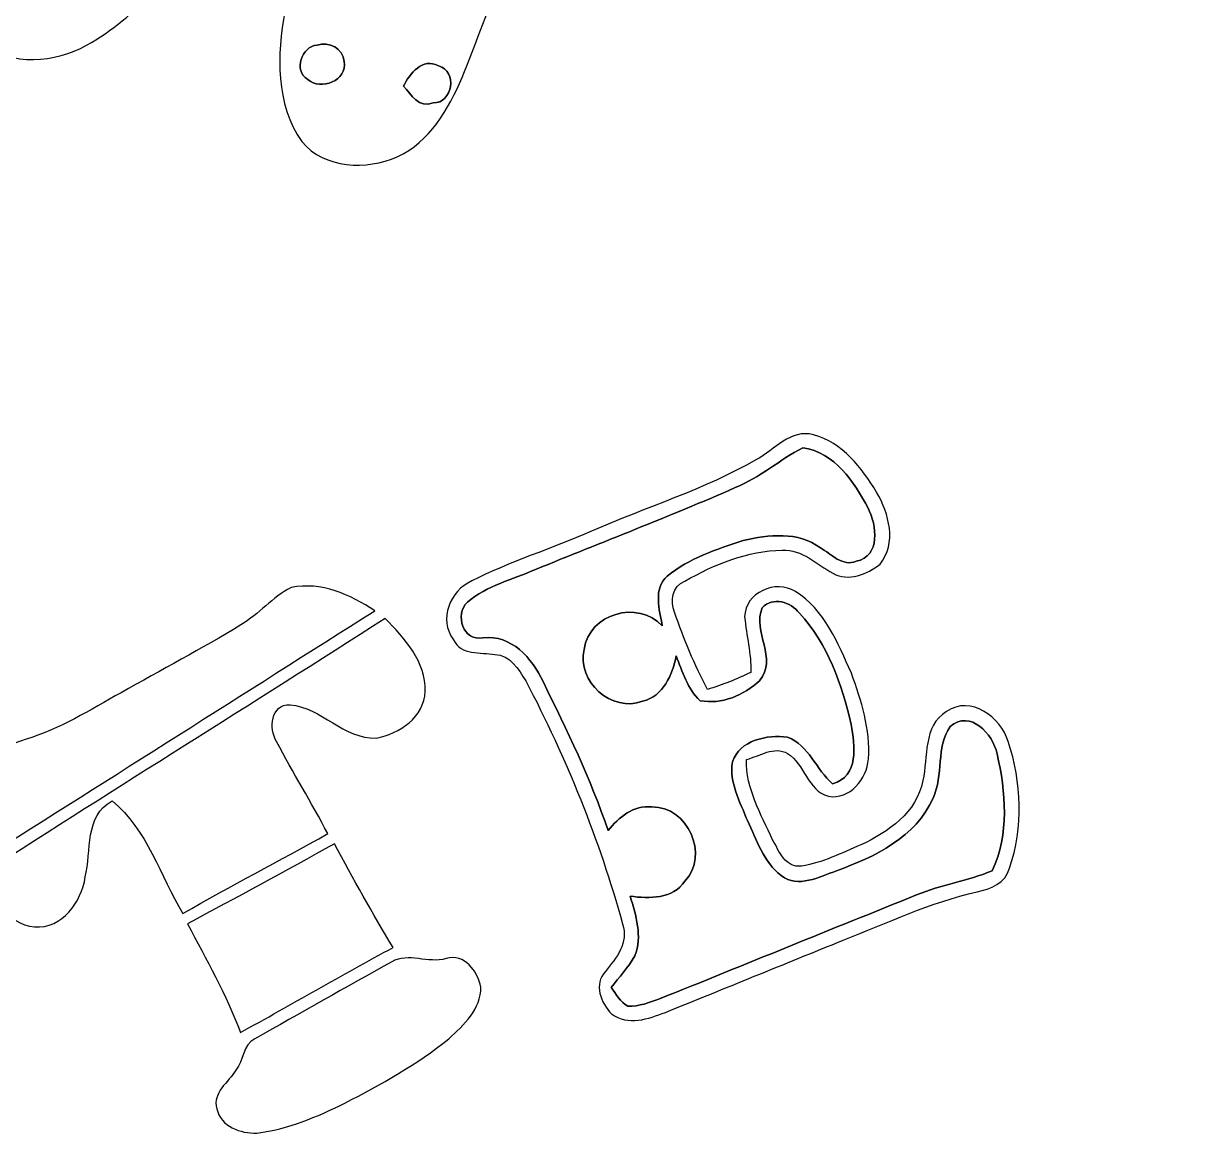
# Model space of a CAD drawing. Header units: centimetres. Extents: x -9.7 to 9.7, y -20.5 to 20.6.
# Drawn here: x 3.19 to 9.73, y -11.77 to -5.5 of the extents above; entities that cross this region are included whole.
import ezdxf

# ---------------------------------------------------------------- set-up
doc = ezdxf.new("R2010")
doc.units = ezdxf.units.CM
doc.header["$MEASUREMENT"] = 0
doc.layers.add('Camada 1', color=7, linetype='Continuous')

msp = doc.modelspace()

# ---------------------------------------------------------------- linework, layer by layer
at = {"layer": 'Camada 1'}
for points, knots in [([(3.52812, 0.84983), (4.13914, 0.94614), (4.7939, 0.83007), (5.30401, 0.46955), (5.30401, 0.46955), (5.36787, 0.42898), (5.4222, 0.36547), (5.50087, 0.35418), (5.50087, 0.35418), (5.73122, 0.31184), (5.95665, 0.2487), (6.1796, 0.17709), (6.1796, 0.17709), (6.12916, 0.14216), (6.05895, 0.11007), (6.05825, 0.0388), (6.05825, 0.0388), (6.07024, -0.00246), (6.084, -0.04339), (6.09952, -0.08395), (6.09952, -0.08395), (6.15492, -0.07761), (6.22899, -0.11112), (6.27062, -0.06032), (6.27062, -0.06032), (6.33095, -0.01164), (6.29038, 0.0762), (6.29038, 0.1404), (6.29038, 0.1404), (6.52638, 0.03033), (6.76416, -0.08254), (6.95959, -0.25893), (6.95959, -0.25893), (6.8968, -0.30551), (6.79696, -0.3563), (6.83119, -0.45191), (6.83119, -0.45191), (6.84635, -0.54044), (6.94195, -0.54081), (7.0125, -0.54504), (7.0125, -0.54504), (7.03896, -0.50377), (7.06578, -0.46248), (7.09295, -0.42157), (7.09295, -0.42157), (7.1769, -0.59867), (7.20266, -0.80573), (7.12645, -0.9906), (7.12645, -0.9906), (7.06825, -1.15992), (6.9416, -1.35678), (6.73946, -1.34902), (6.73946, -1.34902), (6.43573, -1.29046), (6.24733, -1.01669), (6.06354, -0.79269), (6.06354, -0.79269), (6.08824, -1.16523), (5.98805, -1.54164), (5.78061, -1.85208), (5.78061, -1.85208), (6.4777, -1.77553), (7.15997, -1.54975), (7.86623, -1.57726), (7.86623, -1.57726), (7.98018, -1.57161), (8.12977, -1.66511), (8.2042, -1.5367), (8.2042, -1.5367), (8.39435, -1.26683), (8.34848, -0.9024), (8.52699, -0.62759), (8.52699, -0.62759), (8.6434, -0.44874), (8.90693, -0.49459), (9.04521, -0.62159), (9.04521, -0.62159), (9.16481, -0.75388), (9.15952, -0.94826), (9.12459, -1.11231), (9.12459, -1.11231), (9.05581, -1.42416), (8.90939, -1.71272), (8.74394, -1.98402), (8.74394, -1.98402), (8.89565, -2.20027), (8.99371, -2.45463), (9.02404, -2.71709), (9.02404, -2.71709), (9.04804, -2.93334), (8.97361, -3.14607), (8.86178, -3.32846), (8.86178, -3.32846), (9.14717, -3.66394), (9.45832, -3.99345), (9.63436, -4.40372), (9.63436, -4.40372), (9.70774, -4.5653), (9.72996, -4.79531), (9.5705, -4.91418), (9.5705, -4.91418), (9.37436, -5.04684), (9.10412, -5.13467), (8.88083, -5.01755), (8.88083, -5.01755), (8.6928, -4.91031), (8.59649, -4.70712), (8.49948, -4.52366), (8.49948, -4.52366), (8.56826, -4.52366), (8.67304, -4.54871), (8.70444, -4.46546), (8.70444, -4.46546), (8.75595, -4.38043), (8.67268, -4.25343), (8.57355, -4.27672), (8.57355, -4.27672), (8.50864, -4.29012), (8.4843, -4.35785), (8.44937, -4.40619), (8.44937, -4.40619), (8.39294, -4.24709), (8.31427, -4.09468), (8.20242, -3.96733), (8.20242, -3.96733), (7.61576, -4.35363), (6.93914, -4.59317), (6.24769, -4.70464), (6.24769, -4.70464), (6.20535, -4.71099), (6.15879, -4.7191), (6.13938, -4.76284), (6.13938, -4.76284), (5.91996, -5.08105), (5.81342, -5.45677), (5.66702, -5.81025), (5.66702, -5.81025), (5.59082, -5.9884), (5.48428, -6.17361), (5.30119, -6.25792), (5.30119, -6.25792), (5.12726, -6.33341), (4.89196, -6.32636), (4.7632, -6.1722), (4.7632, -6.1722), (4.61291, -5.95948), (4.62173, -5.68147), (4.66724, -5.43665), (4.66724, -5.43665), (4.71664, -5.17735), (4.79918, -4.90926), (4.98474, -4.71346), (4.98474, -4.71346), (4.87644, -4.6983), (4.77131, -4.65384), (4.66231, -4.65172), (4.66231, -4.65172), (4.50285, -4.7191), (4.38891, -4.85422), (4.26755, -4.9724), (4.26755, -4.9724), (4.03718, -5.19994), (3.8354, -5.4677), (3.54787, -5.62821), (3.54787, -5.62821), (3.36973, -5.72593), (3.12349, -5.75027), (2.95839, -5.61481), (2.95839, -5.61481), (2.81834, -5.47616), (2.87725, -5.25604), (2.95275, -5.09975), (2.95275, -5.09975), (3.14501, -4.71346), (3.43712, -4.37056), (3.80012, -4.13561), (3.80012, -4.13561), (3.55706, -3.88584), (3.41453, -3.55847), (3.3401, -3.22192), (3.3401, -3.22192), (3.29177, -3.46075), (3.26073, -3.72039), (3.10797, -3.92007), (3.10797, -3.92007), (3.03564, -4.02132), (2.86948, -4.05765), (2.78236, -3.95569), (2.78236, -3.95569), (2.7312, -3.88902), (2.72204, -3.79694), (2.73297, -3.71615), (2.73297, -3.71615), (2.76895, -3.46287), (2.88149, -3.22791), (3.02083, -3.0159), (3.02083, -3.0159), (2.87443, -3.07057), (2.72062, -3.15524), (2.55975, -3.1182), (2.55975, -3.1182), (2.46027, -3.08292), (2.46203, -2.9471), (2.52801, -2.88008), (2.52801, -2.88008), (2.63172, -2.77176), (2.79011, -2.74637), (2.93088, -2.7178), (2.93088, -2.7178), (2.44722, -2.55023), (2.01295, -2.20593), (1.79246, -1.73777), (1.79246, -1.73777), (1.69969, -1.54869), (1.657, -1.3395), (1.63724, -1.13064), (1.63724, -1.13064), (1.50213, -1.38572), (1.31655, -1.61607), (1.08866, -1.79422), (1.08866, -1.79422), (0.9084, -1.93075), (0.65439, -1.98613), (0.44591, -1.88136), (0.44591, -1.88136), (0.25646, -1.78717), (0.07549, -1.6263), (0.0321, -1.41076), (0.0321, -1.41076), (0.0007, -1.20967), (0.11994, -1.02551), (0.25047, -0.88477), (0.25047, -0.88477), (0.42016, -0.70908), (0.62123, -0.56585), (0.83043, -0.44097), (0.83043, -0.44097), (1.2266, -0.20778), (1.64641, -0.0141), (2.08068, 0.13687), (2.08068, 0.13687), (2.1216, 0.15275), (2.16393, 0.16862), (2.19638, 0.19897), (2.19638, 0.19897), (2.5647, 0.53798), (3.03705, 0.75881), (3.52812, 0.84983)], [0, 0, 0, 0, 0.015873, 0.015873, 0.015873, 0.015873, 0.031746, 0.031746, 0.031746, 0.031746, 0.047619, 0.047619, 0.047619, 0.047619, 0.0634921, 0.0634921, 0.0634921, 0.0634921, 0.0793651, 0.0793651, 0.0793651, 0.0793651, 0.0952381, 0.0952381, 0.0952381, 0.0952381, 0.1111111, 0.1111111, 0.1111111, 0.1111111, 0.1269841, 0.1269841, 0.1269841, 0.1269841, 0.1428571, 0.1428571, 0.1428571, 0.1428571, 0.1587302, 0.1587302, 0.1587302, 0.1587302, 0.1746032, 0.1746032, 0.1746032, 0.1746032, 0.1904762, 0.1904762, 0.1904762, 0.1904762, 0.2063492, 0.2063492, 0.2063492, 0.2063492, 0.2222222, 0.2222222, 0.2222222, 0.2222222, 0.2380952, 0.2380952, 0.2380952, 0.2380952, 0.2539683, 0.2539683, 0.2539683, 0.2539683, 0.2698413, 0.2698413, 0.2698413, 0.2698413, 0.2857143, 0.2857143, 0.2857143, 0.2857143, 0.3015873, 0.3015873, 0.3015873, 0.3015873, 0.3174603, 0.3174603, 0.3174603, 0.3174603, 0.3333333, 0.3333333, 0.3333333, 0.3333333, 0.3492063, 0.3492063, 0.3492063, 0.3492063, 0.3650794, 0.3650794, 0.3650794, 0.3650794, 0.3809524, 0.3809524, 0.3809524, 0.3809524, 0.3968254, 0.3968254, 0.3968254, 0.3968254, 0.4126984, 0.4126984, 0.4126984, 0.4126984, 0.4285714, 0.4285714, 0.4285714, 0.4285714, 0.4444444, 0.4444444, 0.4444444, 0.4444444, 0.4603175, 0.4603175, 0.4603175, 0.4603175, 0.4761905, 0.4761905, 0.4761905, 0.4761905, 0.4920635, 0.4920635, 0.4920635, 0.4920635, 0.5079365, 0.5079365, 0.5079365, 0.5079365, 0.5238095, 0.5238095, 0.5238095, 0.5238095, 0.5396825, 0.5396825, 0.5396825, 0.5396825, 0.5555556, 0.5555556, 0.5555556, 0.5555556, 0.5714286, 0.5714286, 0.5714286, 0.5714286, 0.5873016, 0.5873016, 0.5873016, 0.5873016, 0.6031746, 0.6031746, 0.6031746, 0.6031746, 0.6190476, 0.6190476, 0.6190476, 0.6190476, 0.6349206, 0.6349206, 0.6349206, 0.6349206, 0.6507937, 0.6507937, 0.6507937, 0.6507937, 0.6666667, 0.6666667, 0.6666667, 0.6666667, 0.6825397, 0.6825397, 0.6825397, 0.6825397, 0.6984127, 0.6984127, 0.6984127, 0.6984127, 0.7142857, 0.7142857, 0.7142857, 0.7142857, 0.7301587, 0.7301587, 0.7301587, 0.7301587, 0.7460317, 0.7460317, 0.7460317, 0.7460317, 0.7619048, 0.7619048, 0.7619048, 0.7619048, 0.7777778, 0.7777778, 0.7777778, 0.7777778, 0.7936508, 0.7936508, 0.7936508, 0.7936508, 0.8095238, 0.8095238, 0.8095238, 0.8095238, 0.8253968, 0.8253968, 0.8253968, 0.8253968, 0.8412698, 0.8412698, 0.8412698, 0.8412698, 0.8571429, 0.8571429, 0.8571429, 0.8571429, 0.8730159, 0.8730159, 0.8730159, 0.8730159, 0.8888889, 0.8888889, 0.8888889, 0.8888889, 0.9047619, 0.9047619, 0.9047619, 0.9047619, 0.9206349, 0.9206349, 0.9206349, 0.9206349, 0.9365079, 0.9365079, 0.9365079, 0.9365079, 0.952381, 0.952381, 0.952381, 0.952381, 0.968254, 0.968254, 0.968254, 0.968254, 1, 1, 1, 1]), ([(4.84893, -5.6268), (4.84893, -5.6268), (4.84893, -5.6268), (4.84893, -5.6268), (4.84893, -5.6268), (4.7625, -5.63457), (4.71311, -5.77179), (4.79565, -5.82048), (4.79565, -5.82048), (4.86903, -5.88751), (5.0225, -5.82682), (5.00167, -5.71958), (5.00167, -5.71958), (4.99674, -5.64444), (4.91525, -5.60775), (4.84893, -5.6268)], [0, 0, 0, 0, 0.2, 0.2, 0.2, 0.2, 0.4, 0.4, 0.4, 0.4, 0.6, 0.6, 0.6, 0.6, 1, 1, 1, 1]), ([(5.33646, -5.85893), (5.33646, -5.85893), (5.33646, -5.85893), (5.33646, -5.85893), (5.33646, -5.85893), (5.38161, -5.90797), (5.42361, -5.98557), (5.50333, -5.95383), (5.50333, -5.95383), (5.61481, -5.95558), (5.64303, -5.77285), (5.53402, -5.74392), (5.53402, -5.74392), (5.44405, -5.69701), (5.37174, -5.7859), (5.33646, -5.85893)], [0, 0, 0, 0, 0.2, 0.2, 0.2, 0.2, 0.4, 0.4, 0.4, 0.4, 0.6, 0.6, 0.6, 0.6, 1, 1, 1, 1]), ([(7.32861, -7.96712), (7.43126, -7.91209), (7.52122, -7.79251), (7.65104, -7.82672), (7.65104, -7.82672), (7.81402, -7.86977), (7.92268, -8.01404), (8.007, -8.15092), (8.007, -8.15092), (8.07755, -8.27051), (8.122, -8.43845), (8.0264, -8.55732), (8.0264, -8.55732), (7.95479, -8.61484), (7.84684, -8.65823), (7.76005, -8.60848), (7.76005, -8.60848), (7.66903, -8.55768), (7.58684, -8.47266), (7.47465, -8.47831), (7.47465, -8.47831), (7.27886, -8.47936), (7.09224, -8.55944), (6.92396, -8.65258), (6.92396, -8.65258), (6.85553, -8.68186), (6.83894, -8.76477), (6.86647, -8.82896), (6.86647, -8.82896), (6.91797, -8.97819), (6.97934, -9.12459), (7.05202, -9.26499), (7.05202, -9.26499), (7.13598, -9.23854), (7.21818, -9.20715), (7.29721, -9.16798), (7.29721, -9.16798), (7.30003, -9.06215), (7.27251, -8.9595), (7.26227, -8.85542), (7.26227, -8.85542), (7.26369, -8.71677), (7.43761, -8.64129), (7.54873, -8.71149), (7.54873, -8.71149), (7.71384, -8.81345), (7.78898, -9.00324), (7.86448, -9.17327), (7.86448, -9.17327), (7.92091, -9.32709), (7.97312, -9.49077), (7.96113, -9.65694), (7.96113, -9.65694), (7.9516, -9.76948), (7.85777, -9.88905), (7.73465, -9.8672), (7.73465, -9.8672), (7.61683, -9.83438), (7.59989, -9.68516), (7.505, -9.62589), (7.505, -9.62589), (7.42843, -9.58144), (7.34764, -9.6407), (7.27321, -9.65975), (7.27321, -9.65975), (7.26792, -9.82345), (7.35436, -9.96914), (7.41997, -10.11378), (7.41997, -10.11378), (7.45737, -10.17622), (7.49229, -10.27535), (7.58367, -10.26159), (7.58367, -10.26159), (7.70183, -10.24395), (7.80944, -10.1868), (7.9188, -10.1413), (7.9188, -10.1413), (8.07295, -10.07039), (8.23489, -9.95785), (8.26769, -9.779), (8.26769, -9.779), (8.29944, -9.64706), (8.26557, -9.46996), (8.4021, -9.38954), (8.4021, -9.38954), (8.53756, -9.29357), (8.70866, -9.42162), (8.74994, -9.55852), (8.74994, -9.55852), (8.82543, -9.78675), (8.83567, -10.04429), (8.7577, -10.2736), (8.7577, -10.2736), (8.73441, -10.35578), (8.65116, -10.39213), (8.57425, -10.40659), (8.57425, -10.40659), (8.31144, -10.46585), (8.06767, -10.58228), (7.81826, -10.68034), (7.81826, -10.68034), (7.48347, -10.81475), (7.1501, -10.95269), (6.81496, -11.08709), (6.81496, -11.08709), (6.72007, -11.12448), (6.60152, -11.16541), (6.51121, -11.0952), (6.51121, -11.0952), (6.45054, -11.03665), (6.40891, -10.92588), (6.47593, -10.85603), (6.47593, -10.85603), (6.53944, -10.78018), (6.60893, -10.69374), (6.57331, -10.58791), (6.57331, -10.58791), (6.44207, -10.11237), (6.25615, -9.65234), (6.02684, -9.21561), (6.02684, -9.21561), (5.98557, -9.15141), (5.93831, -9.0685), (5.85223, -9.06638), (5.85223, -9.06638), (5.77074, -9.0544), (5.66242, -9.07308), (5.61903, -8.98384), (5.61903, -8.98384), (5.53225, -8.86882), (5.59893, -8.70761), (5.72169, -8.65222), (5.72169, -8.65222), (5.93936, -8.54216), (6.17431, -8.46949), (6.39726, -8.3707), (6.39726, -8.3707), (6.70736, -8.2356), (7.03438, -8.13611), (7.32861, -7.96712)], [0, 0, 0, 0, 0.0277778, 0.0277778, 0.0277778, 0.0277778, 0.0555556, 0.0555556, 0.0555556, 0.0555556, 0.0833333, 0.0833333, 0.0833333, 0.0833333, 0.1111111, 0.1111111, 0.1111111, 0.1111111, 0.1388889, 0.1388889, 0.1388889, 0.1388889, 0.1666667, 0.1666667, 0.1666667, 0.1666667, 0.1944444, 0.1944444, 0.1944444, 0.1944444, 0.2222222, 0.2222222, 0.2222222, 0.2222222, 0.25, 0.25, 0.25, 0.25, 0.2777778, 0.2777778, 0.2777778, 0.2777778, 0.3055556, 0.3055556, 0.3055556, 0.3055556, 0.3333333, 0.3333333, 0.3333333, 0.3333333, 0.3611111, 0.3611111, 0.3611111, 0.3611111, 0.3888889, 0.3888889, 0.3888889, 0.3888889, 0.4166667, 0.4166667, 0.4166667, 0.4166667, 0.4444444, 0.4444444, 0.4444444, 0.4444444, 0.4722222, 0.4722222, 0.4722222, 0.4722222, 0.5, 0.5, 0.5, 0.5, 0.5277778, 0.5277778, 0.5277778, 0.5277778, 0.5555556, 0.5555556, 0.5555556, 0.5555556, 0.5833333, 0.5833333, 0.5833333, 0.5833333, 0.6111111, 0.6111111, 0.6111111, 0.6111111, 0.6388889, 0.6388889, 0.6388889, 0.6388889, 0.6666667, 0.6666667, 0.6666667, 0.6666667, 0.6944444, 0.6944444, 0.6944444, 0.6944444, 0.7222222, 0.7222222, 0.7222222, 0.7222222, 0.75, 0.75, 0.75, 0.75, 0.7777778, 0.7777778, 0.7777778, 0.7777778, 0.8055556, 0.8055556, 0.8055556, 0.8055556, 0.8333333, 0.8333333, 0.8333333, 0.8333333, 0.8611111, 0.8611111, 0.8611111, 0.8611111, 0.8888889, 0.8888889, 0.8888889, 0.8888889, 0.9166667, 0.9166667, 0.9166667, 0.9166667, 0.9444444, 0.9444444, 0.9444444, 0.9444444, 1, 1, 1, 1]), ([(7.20831, -8.12517), (7.20831, -8.12517), (7.20831, -8.12517), (7.20831, -8.12517), (7.20831, -8.12517), (6.83718, -8.28922), (6.45759, -8.43244), (6.08259, -8.58731), (6.08259, -8.58731), (5.95207, -8.64305), (5.80743, -8.67903), (5.69701, -8.77217), (5.69701, -8.77217), (5.62327, -8.83954), (5.67407, -8.99795), (5.78484, -8.97254), (5.78484, -8.97254), (5.94642, -8.95456), (6.06178, -9.08719), (6.12457, -9.21985), (6.12457, -9.21985), (6.25827, -9.49466), (6.39444, -9.77018), (6.49111, -10.06086), (6.49111, -10.06086), (6.55284, -9.98714), (6.63434, -9.91481), (6.7384, -9.92786), (6.7384, -9.92786), (6.9409, -9.92363), (7.06472, -10.19844), (6.92502, -10.34591), (6.92502, -10.34591), (6.85694, -10.44928), (6.72429, -10.44504), (6.61599, -10.43164), (6.61599, -10.43164), (6.6488, -10.53889), (6.68655, -10.65883), (6.64174, -10.76888), (6.64174, -10.76888), (6.60681, -10.83486), (6.55284, -10.88777), (6.5084, -10.94739), (6.5084, -10.94739), (6.53837, -10.98267), (6.55849, -11.031), (6.6033, -11.05217), (6.6033, -11.05217), (6.66537, -11.05464), (6.72429, -11.03136), (6.7818, -11.01124), (6.7818, -11.01124), (7.26581, -10.81617), (7.74876, -10.61826), (8.23312, -10.42458), (8.23312, -10.42458), (8.3707, -10.3653), (8.52275, -10.34732), (8.65962, -10.2877), (8.65962, -10.2877), (8.75595, -10.08379), (8.7369, -9.84108), (8.6868, -9.62695), (8.6868, -9.62695), (8.66315, -9.51442), (8.53581, -9.37718), (8.42186, -9.47313), (8.42186, -9.47313), (8.34178, -9.59167), (8.38517, -9.74936), (8.3259, -9.87743), (8.3259, -9.87743), (8.22888, -10.09896), (7.9957, -10.20974), (7.78121, -10.28841), (7.78121, -10.28841), (7.68349, -10.32262), (7.56425, -10.38789), (7.46831, -10.31558), (7.46831, -10.31558), (7.36917, -10.23832), (7.32895, -10.11344), (7.27779, -10.00441), (7.27779, -10.00441), (7.23652, -9.89858), (7.17373, -9.78992), (7.19349, -9.67317), (7.19349, -9.67317), (7.23406, -9.54933), (7.38964, -9.5183), (7.50393, -9.53452), (7.50393, -9.53452), (7.62565, -9.57896), (7.66514, -9.71761), (7.75864, -9.79664), (7.75864, -9.79664), (7.90821, -9.75571), (7.88458, -9.57967), (7.86377, -9.46255), (7.86377, -9.46255), (7.8112, -9.23748), (7.73041, -9.0057), (7.57096, -8.8332), (7.57096, -8.8332), (7.52298, -8.7704), (7.41997, -8.73865), (7.3607, -8.80392), (7.3607, -8.80392), (7.30637, -8.93692), (7.4496, -9.09179), (7.34694, -9.2149), (7.34694, -9.2149), (7.26086, -9.29604), (7.12927, -9.35214), (7.0104, -9.3278), (7.0104, -9.3278), (6.93878, -9.26076), (6.91127, -9.1634), (6.87563, -9.07555), (6.87563, -9.07555), (6.85482, -9.18279), (6.80295, -9.30168), (6.68655, -9.33131), (6.68655, -9.33131), (6.51087, -9.39587), (6.31401, -9.22019), (6.35599, -9.03887), (6.35599, -9.03887), (6.38352, -8.83532), (6.65902, -8.7577), (6.79732, -8.90551), (6.79732, -8.90551), (6.78144, -8.81415), (6.74441, -8.69631), (6.82554, -8.62507), (6.82554, -8.62507), (6.94867, -8.52346), (7.10423, -8.47266), (7.25416, -8.42432), (7.25416, -8.42432), (7.39668, -8.39082), (7.56567, -8.37035), (7.68984, -8.46596), (7.68984, -8.46596), (7.75299, -8.49982), (7.81368, -8.57284), (7.89235, -8.54109), (7.89235, -8.54109), (8.03098, -8.51146), (8.0077, -8.3372), (7.95901, -8.24089), (7.95901, -8.24089), (7.88105, -8.09308), (7.76958, -7.92585), (7.59071, -7.89975), (7.59071, -7.89975), (7.45949, -7.96748), (7.3473, -8.06979), (7.20831, -8.12517)], [0, 0, 0, 0, 0.0243902, 0.0243902, 0.0243902, 0.0243902, 0.0487805, 0.0487805, 0.0487805, 0.0487805, 0.0731707, 0.0731707, 0.0731707, 0.0731707, 0.097561, 0.097561, 0.097561, 0.097561, 0.1219512, 0.1219512, 0.1219512, 0.1219512, 0.1463415, 0.1463415, 0.1463415, 0.1463415, 0.1707317, 0.1707317, 0.1707317, 0.1707317, 0.195122, 0.195122, 0.195122, 0.195122, 0.2195122, 0.2195122, 0.2195122, 0.2195122, 0.2439024, 0.2439024, 0.2439024, 0.2439024, 0.2682927, 0.2682927, 0.2682927, 0.2682927, 0.2926829, 0.2926829, 0.2926829, 0.2926829, 0.3170732, 0.3170732, 0.3170732, 0.3170732, 0.3414634, 0.3414634, 0.3414634, 0.3414634, 0.3658537, 0.3658537, 0.3658537, 0.3658537, 0.3902439, 0.3902439, 0.3902439, 0.3902439, 0.4146341, 0.4146341, 0.4146341, 0.4146341, 0.4390244, 0.4390244, 0.4390244, 0.4390244, 0.4634146, 0.4634146, 0.4634146, 0.4634146, 0.4878049, 0.4878049, 0.4878049, 0.4878049, 0.5121951, 0.5121951, 0.5121951, 0.5121951, 0.5365854, 0.5365854, 0.5365854, 0.5365854, 0.5609756, 0.5609756, 0.5609756, 0.5609756, 0.5853659, 0.5853659, 0.5853659, 0.5853659, 0.6097561, 0.6097561, 0.6097561, 0.6097561, 0.6341463, 0.6341463, 0.6341463, 0.6341463, 0.6585366, 0.6585366, 0.6585366, 0.6585366, 0.6829268, 0.6829268, 0.6829268, 0.6829268, 0.7073171, 0.7073171, 0.7073171, 0.7073171, 0.7317073, 0.7317073, 0.7317073, 0.7317073, 0.7560976, 0.7560976, 0.7560976, 0.7560976, 0.7804878, 0.7804878, 0.7804878, 0.7804878, 0.804878, 0.804878, 0.804878, 0.804878, 0.8292683, 0.8292683, 0.8292683, 0.8292683, 0.8536585, 0.8536585, 0.8536585, 0.8536585, 0.8780488, 0.8780488, 0.8780488, 0.8780488, 0.902439, 0.902439, 0.902439, 0.902439, 0.9268293, 0.9268293, 0.9268293, 0.9268293, 0.9512195, 0.9512195, 0.9512195, 0.9512195, 1, 1, 1, 1]), ([(4.41888, -8.90023), (4.52084, -8.84025), (4.59563, -8.74182), (4.70217, -8.68927), (4.70217, -8.68927), (4.87186, -8.6547), (5.03624, -8.72912), (5.17525, -8.81979), (5.17525, -8.81979), (4.43512, -9.28722), (3.69746, -9.75854), (2.95592, -10.22385), (2.95592, -10.22385), (2.9284, -10.02805), (2.92276, -9.80756), (3.0427, -9.6393), (3.0427, -9.6393), (3.07693, -9.5832), (3.14466, -9.56839), (3.2018, -9.54758), (3.2018, -9.54758), (3.39478, -9.48796), (3.56763, -9.38106), (3.74261, -9.28263), (3.74261, -9.28263), (3.96875, -9.15634), (4.19734, -9.03393), (4.41888, -8.90023)], [0, 0, 0, 0, 0.125, 0.125, 0.125, 0.125, 0.25, 0.25, 0.25, 0.25, 0.375, 0.375, 0.375, 0.375, 0.5, 0.5, 0.5, 0.5, 0.625, 0.625, 0.625, 0.625, 0.75, 0.75, 0.75, 0.75, 1, 1, 1, 1]), ([(2.9718, -10.29864), (3.72285, -9.81674), (4.48098, -9.34578), (5.23239, -8.86424), (5.23239, -8.86424), (5.34353, -8.97431), (5.46381, -9.10907), (5.45889, -9.27559), (5.45889, -9.27559), (5.45287, -9.41987), (5.31388, -9.51547), (5.183, -9.5391), (5.183, -9.5391), (4.99745, -9.54475), (4.87398, -9.36625), (4.69688, -9.35073), (4.69688, -9.35073), (4.58576, -9.3472), (4.57588, -9.48548), (4.62033, -9.55886), (4.62033, -9.55886), (4.71204, -9.7342), (4.81717, -9.90247), (4.90855, -10.07816), (4.90855, -10.07816), (4.63832, -10.23196), (4.36068, -10.37237), (4.09187, -10.52936), (4.09187, -10.52936), (3.96098, -10.31628), (3.89254, -10.05662), (3.69181, -9.894), (3.69181, -9.894), (3.53377, -9.97832), (3.57716, -10.17658), (3.54012, -10.32298), (3.54012, -10.32298), (3.51895, -10.46409), (3.41136, -10.61614), (3.25366, -10.60484), (3.25366, -10.60484), (3.09562, -10.58898), (3.0159, -10.43269), (2.9718, -10.29864)], [0, 0, 0, 0, 0.0833333, 0.0833333, 0.0833333, 0.0833333, 0.1666667, 0.1666667, 0.1666667, 0.1666667, 0.25, 0.25, 0.25, 0.25, 0.3333333, 0.3333333, 0.3333333, 0.3333333, 0.4166667, 0.4166667, 0.4166667, 0.4166667, 0.5, 0.5, 0.5, 0.5, 0.5833333, 0.5833333, 0.5833333, 0.5833333, 0.6666667, 0.6666667, 0.6666667, 0.6666667, 0.75, 0.75, 0.75, 0.75, 0.8333333, 0.8333333, 0.8333333, 0.8333333, 1, 1, 1, 1]), ([(4.11797, -10.58791), (4.3942, -10.43763), (4.67218, -10.28982), (4.94629, -10.13566), (4.94629, -10.13566), (5.05354, -10.33251), (5.16008, -10.53007), (5.27826, -10.72091), (5.27826, -10.72091), (4.98827, -10.87649), (4.70429, -11.04299), (4.41571, -11.2014), (4.41571, -11.2014), (4.3374, -10.9869), (4.22275, -10.78934), (4.11797, -10.58791)], [0, 0, 0, 0, 0.2, 0.2, 0.2, 0.2, 0.4, 0.4, 0.4, 0.4, 0.6, 0.6, 0.6, 0.6, 1, 1, 1, 1]), ([(5.27049, -10.80169), (5.36397, -10.74844), (5.47546, -10.81298), (5.57742, -10.78406), (5.57742, -10.78406), (5.68147, -10.75302), (5.75415, -10.85497), (5.77356, -10.94422), (5.77356, -10.94422), (5.77427, -11.06735), (5.67655, -11.15976), (5.59187, -11.23667), (5.59187, -11.23667), (5.41301, -11.38237), (5.20946, -11.49349), (5.00556, -11.60003), (5.00556, -11.60003), (4.84857, -11.67659), (4.68417, -11.74679), (4.50919, -11.76867), (4.50919, -11.76867), (4.41642, -11.7729), (4.30494, -11.73091), (4.28271, -11.63109), (4.28271, -11.63109), (4.25555, -11.54148), (4.35044, -11.48115), (4.39067, -11.4127), (4.39067, -11.4127), (4.43759, -11.36015), (4.42806, -11.26983), (4.4965, -11.23667), (4.4965, -11.23667), (4.75509, -11.0931), (5.01156, -10.94527), (5.27049, -10.80169)], [0, 0, 0, 0, 0.1, 0.1, 0.1, 0.1, 0.2, 0.2, 0.2, 0.2, 0.3, 0.3, 0.3, 0.3, 0.4, 0.4, 0.4, 0.4, 0.5, 0.5, 0.5, 0.5, 0.6, 0.6, 0.6, 0.6, 0.7, 0.7, 0.7, 0.7, 0.8, 0.8, 0.8, 0.8, 1, 1, 1, 1])]:
    msp.add_open_spline(points, degree=3, knots=knots, dxfattribs=at)
at = {"layer": 'Camada 1', "color": 7}
for points, knots in [([(4.84893, -5.6268), (4.91525, -5.60775), (4.99674, -5.64444), (5.00167, -5.71958), (5.00167, -5.71958), (5.0225, -5.82682), (4.86903, -5.88751), (4.79565, -5.82048), (4.79565, -5.82048), (4.71311, -5.77179), (4.7625, -5.63457), (4.84893, -5.6268)], [0, 0, 0, 0, 0.25, 0.25, 0.25, 0.25, 0.5, 0.5, 0.5, 0.5, 1, 1, 1, 1]), ([(5.33646, -5.85893), (5.37174, -5.7859), (5.44405, -5.69701), (5.53402, -5.74392), (5.53402, -5.74392), (5.64303, -5.77285), (5.61481, -5.95558), (5.50333, -5.95383), (5.50333, -5.95383), (5.42361, -5.98557), (5.38161, -5.90797), (5.33646, -5.85893)], [0, 0, 0, 0, 0.25, 0.25, 0.25, 0.25, 0.5, 0.5, 0.5, 0.5, 1, 1, 1, 1]), ([(7.20831, -8.12517), (7.3473, -8.06979), (7.45949, -7.96748), (7.59071, -7.89975), (7.59071, -7.89975), (7.76958, -7.92585), (7.88105, -8.09308), (7.95901, -8.24089), (7.95901, -8.24089), (8.0077, -8.3372), (8.03098, -8.51146), (7.89235, -8.54109), (7.89235, -8.54109), (7.81368, -8.57284), (7.75299, -8.49982), (7.68984, -8.46596), (7.68984, -8.46596), (7.56567, -8.37035), (7.39668, -8.39082), (7.25416, -8.42432), (7.25416, -8.42432), (7.10423, -8.47266), (6.94867, -8.52346), (6.82554, -8.62507), (6.82554, -8.62507), (6.74441, -8.69631), (6.78144, -8.81415), (6.79732, -8.90551), (6.79732, -8.90551), (6.65902, -8.7577), (6.38352, -8.83532), (6.35599, -9.03887), (6.35599, -9.03887), (6.31401, -9.22019), (6.51087, -9.39587), (6.68655, -9.33131), (6.68655, -9.33131), (6.80295, -9.30168), (6.85482, -9.18279), (6.87563, -9.07555), (6.87563, -9.07555), (6.91127, -9.1634), (6.93878, -9.26076), (7.0104, -9.3278), (7.0104, -9.3278), (7.12927, -9.35214), (7.26086, -9.29604), (7.34694, -9.2149), (7.34694, -9.2149), (7.4496, -9.09179), (7.30637, -8.93692), (7.3607, -8.80392), (7.3607, -8.80392), (7.41997, -8.73865), (7.52298, -8.7704), (7.57096, -8.8332), (7.57096, -8.8332), (7.73041, -9.0057), (7.8112, -9.23748), (7.86377, -9.46255), (7.86377, -9.46255), (7.88458, -9.57967), (7.90821, -9.75571), (7.75864, -9.79664), (7.75864, -9.79664), (7.66514, -9.71761), (7.62565, -9.57896), (7.50393, -9.53452), (7.50393, -9.53452), (7.38964, -9.5183), (7.23406, -9.54933), (7.19349, -9.67317), (7.19349, -9.67317), (7.17373, -9.78992), (7.23652, -9.89858), (7.27779, -10.00441), (7.27779, -10.00441), (7.32895, -10.11344), (7.36917, -10.23832), (7.46831, -10.31558), (7.46831, -10.31558), (7.56425, -10.38789), (7.68349, -10.32262), (7.78121, -10.28841), (7.78121, -10.28841), (7.9957, -10.20974), (8.22888, -10.09896), (8.3259, -9.87743), (8.3259, -9.87743), (8.38517, -9.74936), (8.34178, -9.59167), (8.42186, -9.47313), (8.42186, -9.47313), (8.53581, -9.37718), (8.66315, -9.51442), (8.6868, -9.62695), (8.6868, -9.62695), (8.7369, -9.84108), (8.75595, -10.08379), (8.65962, -10.2877), (8.65962, -10.2877), (8.52275, -10.34732), (8.3707, -10.3653), (8.23312, -10.42458), (8.23312, -10.42458), (7.74876, -10.61826), (7.26581, -10.81617), (6.7818, -11.01124), (6.7818, -11.01124), (6.72429, -11.03136), (6.66537, -11.05464), (6.6033, -11.05217), (6.6033, -11.05217), (6.55849, -11.031), (6.53837, -10.98267), (6.5084, -10.94739), (6.5084, -10.94739), (6.55284, -10.88777), (6.60681, -10.83486), (6.64174, -10.76888), (6.64174, -10.76888), (6.68655, -10.65883), (6.6488, -10.53889), (6.61599, -10.43164), (6.61599, -10.43164), (6.72429, -10.44504), (6.85694, -10.44928), (6.92502, -10.34591), (6.92502, -10.34591), (7.06472, -10.19844), (6.9409, -9.92363), (6.7384, -9.92786), (6.7384, -9.92786), (6.63434, -9.91481), (6.55284, -9.98714), (6.49111, -10.06086), (6.49111, -10.06086), (6.39444, -9.77018), (6.25827, -9.49466), (6.12457, -9.21985), (6.12457, -9.21985), (6.06178, -9.08719), (5.94642, -8.95456), (5.78484, -8.97254), (5.78484, -8.97254), (5.67407, -8.99795), (5.62327, -8.83954), (5.69701, -8.77217), (5.69701, -8.77217), (5.80743, -8.67903), (5.95207, -8.64305), (6.08259, -8.58731), (6.08259, -8.58731), (6.45759, -8.43244), (6.83718, -8.28922), (7.20831, -8.12517)], [0, 0, 0, 0, 0.025, 0.025, 0.025, 0.025, 0.05, 0.05, 0.05, 0.05, 0.075, 0.075, 0.075, 0.075, 0.1, 0.1, 0.1, 0.1, 0.125, 0.125, 0.125, 0.125, 0.15, 0.15, 0.15, 0.15, 0.175, 0.175, 0.175, 0.175, 0.2, 0.2, 0.2, 0.2, 0.225, 0.225, 0.225, 0.225, 0.25, 0.25, 0.25, 0.25, 0.275, 0.275, 0.275, 0.275, 0.3, 0.3, 0.3, 0.3, 0.325, 0.325, 0.325, 0.325, 0.35, 0.35, 0.35, 0.35, 0.375, 0.375, 0.375, 0.375, 0.4, 0.4, 0.4, 0.4, 0.425, 0.425, 0.425, 0.425, 0.45, 0.45, 0.45, 0.45, 0.475, 0.475, 0.475, 0.475, 0.5, 0.5, 0.5, 0.5, 0.525, 0.525, 0.525, 0.525, 0.55, 0.55, 0.55, 0.55, 0.575, 0.575, 0.575, 0.575, 0.6, 0.6, 0.6, 0.6, 0.625, 0.625, 0.625, 0.625, 0.65, 0.65, 0.65, 0.65, 0.675, 0.675, 0.675, 0.675, 0.7, 0.7, 0.7, 0.7, 0.725, 0.725, 0.725, 0.725, 0.75, 0.75, 0.75, 0.75, 0.775, 0.775, 0.775, 0.775, 0.8, 0.8, 0.8, 0.8, 0.825, 0.825, 0.825, 0.825, 0.85, 0.85, 0.85, 0.85, 0.875, 0.875, 0.875, 0.875, 0.9, 0.9, 0.9, 0.9, 0.925, 0.925, 0.925, 0.925, 0.95, 0.95, 0.95, 0.95, 1, 1, 1, 1])]:
    msp.add_open_spline(points, degree=3, knots=knots, dxfattribs=at)

doc.saveas('drawing.dxf')
